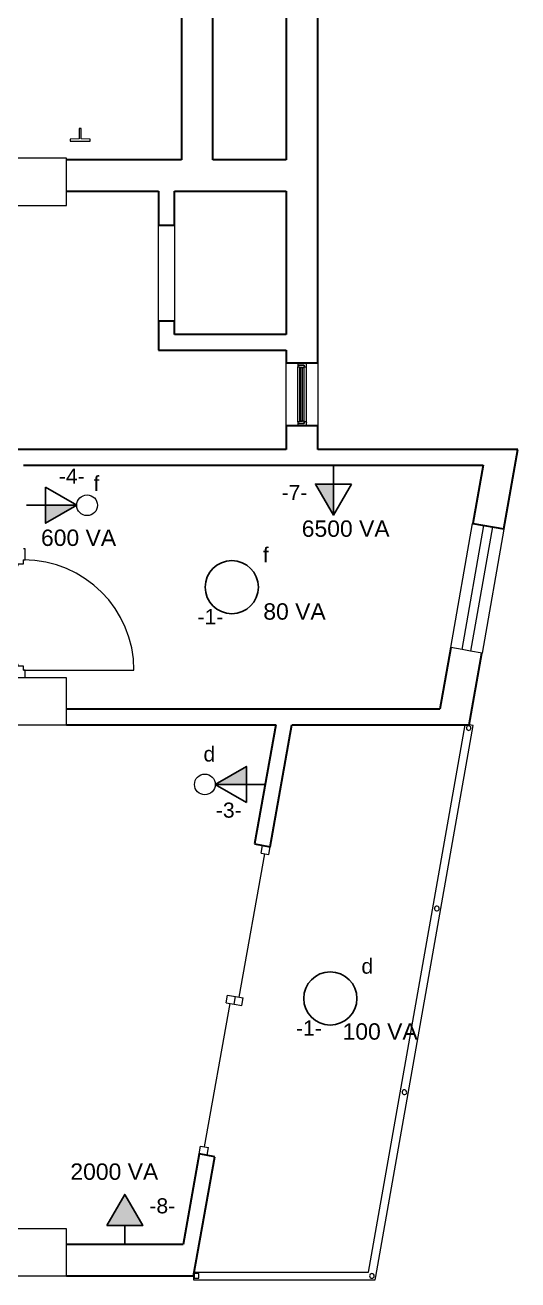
# Model space of a CAD drawing. Header units: metres. Extents: x -182 to 99, y 70 to 113.
# Drawn here: x 3.57 to 6.69, y 82.11 to 90.08 of the extents above; entities that cross this region are included whole.
import ezdxf

# ---------------------------------------------------------------- set-up
doc = ezdxf.new("R2010")
doc.units = ezdxf.units.M
doc.header["$LTSCALE"] = 0.01
doc.linetypes.add('Basculante', pattern=[0.003969, 0.002381, -0.001587])
for name, color, linetype, lineweight in [('A-DETL-GENF', 3, 'Basculante', 9), ('A-DOOR', 1, 'Continuous', 9), ('A-DOOR-FRAM', 1, 'Continuous', 13), ('A-DOOR-GLAZ', 1, 'Continuous', 13), ('A-EQPM', 6, 'Continuous', 9), ('A-FLOR-HRAL', 1, 'Continuous', 9), ('A-GENM', 6, 'Continuous', 9), ('A-GLAZ', 6, 'Continuous', 9), ('A-GLAZ-FRAM', 6, 'Continuous', 13), ('A-GLAZ-GLAS', 6, 'Continuous', 13), ('A-GLAZ-SILL', 1, 'Continuous', 9), ('A-WALL', 2, 'Continuous', 9), ('S-COLS', 6, 'Continuous', 9)]:
    doc.layers.add(name, color=color, linetype=linetype, lineweight=lineweight)
doc.layers.add('Elétrica', color=7, linetype='Continuous')
doc.layers.get('0').off()
doc.layers.get('A-EQPM').off()
doc.styles.add('Arial', font='arial.ttf', dxfattribs={"height": 0.29506})

# ---------------------------------------------------------------- blocks, each defined once
blk = doc.blocks.new('Puerta de 1 hoja - 70 x 210 cm-216926-Nivel 4')
at = {"layer": 'A-DOOR', "lineweight": 13}
blk.add_line((0.6169, 0.05), (0.6169, 0.75), dxfattribs=at)
blk.add_arc((0.6169, 0.05), 0.7, 90, 180, dxfattribs=at)
at = {"layer": 'A-DOOR-FRAM'}
for p, q in [((-0.0831, 0.06), (-0.1531, 0.06)), ((-0.1531, 0.06), (-0.1531, 0.05)), ((-0.0831, 0.05), (-0.0831, 0.06)), ((-0.0581, 0.05), (-0.0831, 0.05)), ((-0.0581, 0.015), (-0.0581, 0.05)), ((-0.0481, 0.015), (-0.0581, 0.015)), ((-0.0481, -0.05), (-0.0481, 0.015)), ((0.5919, 0.015), (0.5819, 0.015)), ((0.5819, 0.015), (0.5819, -0.05)), ((0.6169, 0.05), (0.5919, 0.05)), ((0.5919, 0.05), (0.5919, 0.015)), ((0.6654, 0.06), (0.6169, 0.06)), ((0.6169, 0.06), (0.6169, 0.05)), ((-0.1581, -0.05), (-0.1581, -0.06)), ((-0.1581, -0.06), (-0.0831, -0.06)), ((-0.0831, -0.06), (-0.0831, -0.05)), ((-0.0831, -0.05), (-0.0481, -0.05)), ((0.5819, -0.05), (0.6169, -0.05)), ((0.6169, -0.05), (0.6169, -0.06)), ((0.6169, -0.06), (0.6654, -0.06))]:
    blk.add_line(p, q, dxfattribs=at)
blk = doc.blocks.new('Barandilla - 30 mm-412618-Nivel 4')
at = {"layer": 'A-FLOR-HRAL'}
for p, q in [((0.015, 0.016), (-0.015, 0.016)), ((-0.015, 0.016), (-0.015, -0.014)), ((0.015, -0.014), (0.015, 0.016)), ((-0.015, -0.014), (0.015, -0.014))]:
    blk.add_line(p, q, dxfattribs=at)
blk = doc.blocks.new('Barandilla - 30 mm-412620-Nivel 4')
at = {"layer": 'A-FLOR-HRAL'}
for start, end in [(0, 180), (180, 360)]:
    blk.add_arc((0, 0), 0.015, start, end, dxfattribs=at)
blk = doc.blocks.new('Barandilla - Barandilla-448505-Nivel 4')
for name, p, rotation in [('Barandilla - 30 mm-412620-Nivel 4', (3.8259, -11.9134), 169.9999999999997), ('Barandilla - 30 mm-412620-Nivel 4', (3.6237, -13.0604), 169.9999999999997), ('Barandilla - 30 mm-412620-Nivel 4', (3.4179, -14.2271), 169.9999999999997), ('Barandilla - 30 mm-412618-Nivel 4', (2.0999, -15.3939), 89.99999999999977), ('Barandilla - 30 mm-412620-Nivel 4', (3.2122, -15.3939), 89.99999999999977)]:
    blk.add_blockref(name, p, dxfattribs=dict(rotation=rotation))
blk = doc.blocks.new('Tipo de barandal superior -  11-448509-Nivel 4')
at = {"layer": 'A-FLOR-HRAL'}
for p, q in [((3.1912, -15.3689), (3.804, -11.8937)), ((3.2368, -15.3982), (3.854, -11.8981)), ((3.854, -11.8981), (3.8294, -11.8937)), ((2.0844, -15.3689), (3.1912, -15.3689)), ((2.0799, -15.3939), (2.0799, -15.4189)), ((2.0799, -15.4189), (3.2122, -15.4189)), ((3.2122, -15.4189), (3.2332, -15.4189)), ((3.2332, -15.4189), (3.2368, -15.3982))]:
    blk.add_line(p, q, dxfattribs=at)
blk = doc.blocks.new('M_Deslizante-2 Paneles - 2000 x 2220 mm-440947-Nivel 4')
at = {"layer": 'A-DOOR-FRAM'}
for p, q in [((-1, 0.177), (-1, 0.127)), ((-1, 0.177), (-0.95, 0.177)), ((-0.95, 0.177), (-0.95, 0.127)), ((-0.0254, 0.177), (-0.0254, 0.127)), ((-0.0254, 0.177), (0.0254, 0.177)), ((0.0254, 0.177), (0.0254, 0.127)), ((-1, 0.127), (-0.95, 0.127)), ((-0.0254, 0.127), (-0.0254, 0.077)), ((-0.0254, 0.127), (0.0254, 0.127)), ((-0.0254, 0.127), (0.0254, 0.127)), ((0.0254, 0.127), (0.0254, 0.077)), ((0.9492, 0.127), (0.9492, 0.077)), ((0.9492, 0.127), (1, 0.127)), ((1, 0.127), (1, 0.077)), ((-0.0254, 0.077), (0.0254, 0.077)), ((0.9492, 0.077), (1, 0.077))]:
    blk.add_line(p, q, dxfattribs=at)
at = {"layer": 'A-DOOR-GLAZ'}
for p, q in [((-0.95, 0.152), (-0.0254, 0.152)), ((0.0254, 0.102), (0.9492, 0.102))]:
    blk.add_line(p, q, dxfattribs=at)
blk = doc.blocks.new('Pilar rectangular hormigón - 300 x 700 mm-506285-Nivel 4')
at = {"layer": 'S-COLS'}
for p, q in [((0.15, 0.35), (-0.15, 0.35)), ((-0.15, 0.35), (-0.15, -0.35)), ((0.15, -0.35), (0.15, 0.35)), ((-0.15, -0.35), (0.15, -0.35))]:
    blk.add_line(p, q, dxfattribs=at)
blk = doc.blocks.new('Pilar rectangular hormigón - 300 x 700 mm-553680-Nivel 4')
at = {"layer": 'S-COLS'}
for p, q in [((0.15, 0.35), (-0.15, 0.35)), ((-0.15, 0.35), (-0.15, -0.35)), ((0.15, -0.35), (0.15, 0.35)), ((-0.15, -0.35), (0.15, -0.35))]:
    blk.add_line(p, q, dxfattribs=at)
blk = doc.blocks.new('M_Hueco con cubrejuntas - 0610 x 0610 mm-378783-Nivel 4')
at = {"layer": 'A-GENM'}
for p, q in [((-0.3132, -0.05), (-0.3132, 0.05)), ((-0.3132, 0.05), (0.2968, 0.05)), ((0.2968, 0.05), (0.2968, -0.05)), ((0.2968, -0.05), (-0.3132, -0.05))]:
    blk.add_line(p, q, dxfattribs=at)
blk = doc.blocks.new('Ventana simple - 178 x 40 cm-520100-Nivel 4')
at = {"layer": 'A-GLAZ-FRAM'}
for p, q in [((-0.18, 0.035), (-0.2, 0.035)), ((-0.185, 0.02), (-0.185, -0.02)), ((-0.17, 0.02), (-0.185, 0.02)), ((-0.185, -0.02), (-0.185, 0.02)), ((-0.185, 0.02), (-0.175, 0.02)), ((-0.175, 0.02), (-0.175, 0.03)), ((-0.17, -0.01), (-0.17, 0.02)), ((0.185, 0.02), (0.17, 0.02)), ((0.17, 0.02), (0.17, -0.01)), ((0.175, 0.03), (0.175, 0.02)), ((0.175, 0.02), (0.185, 0.02)), ((0.2, 0.035), (0.18, 0.035)), ((0.185, -0.02), (0.185, 0.02)), ((0.185, 0.02), (0.185, -0.02)), ((-0.2, -0.02), (-0.185, -0.02)), ((-0.185, -0.02), (-0.175, -0.02)), ((-0.175, -0.02), (-0.175, -0.01)), ((-0.175, -0.01), (-0.17, -0.01)), ((0.17, -0.01), (0.175, -0.01)), ((0.175, -0.01), (0.175, -0.02)), ((0.175, -0.02), (0.185, -0.02)), ((0.185, -0.02), (0.2, -0.02))]:
    blk.add_line(p, q, dxfattribs=at)
at = {"layer": 'A-GLAZ-FRAM', "lineweight": 9}
for p, q in [((0.18, 0.035), (-0.18, 0.035)), ((0.17, 0.02), (-0.17, 0.02)), ((0.175, -0.02), (-0.175, -0.02)), ((-0.17, -0.01), (0.17, -0.01))]:
    blk.add_line(p, q, dxfattribs=at)
at = {"layer": 'A-GLAZ-FRAM'}
for centre, start, end in [((-0.18, 0.03), 360, 90), ((0.18, 0.03), 90, 180)]:
    blk.add_arc(centre, 0.005, start, end, dxfattribs=at)
at = {"layer": 'A-GLAZ-FRAM', "lineweight": 9}
for points, knots in [([(-0.1775, 0.0343), (-0.1776, 0.0344), (-0.1778, 0.0345), (-0.1782, 0.0347), (-0.1789, 0.0349), (-0.1796, 0.035), (-0.18, 0.035)], [0.6666667, 0.6666667, 0.6666667, 0.6666667, 0.7083333, 0.75, 0.8333333, 1, 1, 1, 1]), ([(-0.175, 0.03), (-0.175, 0.0304), (-0.1751, 0.0311), (-0.1754, 0.0319), (-0.1756, 0.0323), (-0.1757, 0.0325)], [0, 0, 0, 0, 0.1666667, 0.25, 0.3333333, 0.3333333, 0.3333333, 0.3333333]), ([(0.175, 0.03), (0.175, 0.0304), (0.1751, 0.0311), (0.1754, 0.0319), (0.1756, 0.0323), (0.1757, 0.0325)], [0, 0, 0, 0, 0.1666667, 0.25, 0.3333333, 0.3333333, 0.3333333, 0.3333333]), ([(0.1775, 0.0343), (0.1776, 0.0344), (0.1778, 0.0345), (0.1782, 0.0347), (0.1789, 0.0349), (0.1796, 0.035), (0.18, 0.035)], [0.6666667, 0.6666667, 0.6666667, 0.6666667, 0.7083333, 0.75, 0.8333333, 1, 1, 1, 1])]:
    blk.add_open_spline(points, degree=3, knots=knots, dxfattribs=at)
at = {"layer": 'A-GLAZ-GLAS'}
for p, q in [((0.17, 0.0099), (-0.17, 0.0099)), ((-0.17, 0.0099), (-0.17, -0.003)), ((0.17, -0.003), (0.17, 0.0099)), ((-0.17, -0.003), (0.17, -0.003))]:
    blk.add_line(p, q, dxfattribs=at)
at = {"layer": 'A-GLAZ-SILL'}
for p, q in [((-0.2, 0.1079), (0.2, 0.1079)), ((0.2, -0.0941), (-0.2, -0.0941))]:
    blk.add_line(p, q, dxfattribs=at)
blk = doc.blocks.new('Ventana simple - 25 x 80 cm-430068-Nivel 4')
at = {"layer": 'A-GLAZ-FRAM', "lineweight": 9}
for p, q in [((-0.4, 0.035), (0.4, 0.035)), ((-0.4, -0.02), (-0.4, 0.035)), ((0.4, 0.035), (0.4, -0.02)), ((0.4, -0.02), (-0.4, -0.02))]:
    blk.add_line(p, q, dxfattribs=at)
at = {"layer": 'A-GLAZ-SILL'}
for p, q in [((-0.4, 0.1079), (0.4, 0.1079)), ((-0.4, 0.035), (-0.4, 0.1079)), ((0.4, 0.1079), (0.4, 0.035)), ((-0.4, -0.0941), (-0.4, -0.02)), ((0.4, -0.02), (0.4, -0.0941)), ((0.4, -0.0941), (-0.4, -0.0941))]:
    blk.add_line(p, q, dxfattribs=at)
blk = doc.blocks.new('M_Ascensor eléctrico-4 personas basado en muro - Tipo 1-551923-Nivel 4')
at = {"layer": 'A-DETL-GENF', "linetype": 'Continuous'}
for p, q in [((-0.513, -0.624), (-0.513, -0.751)), ((-0.5, -0.624), (-0.513, -0.624)), ((-0.4971, -0.6813), (-0.5, -0.624)), ((0.7471, -0.6813), (0.75, -0.624)), ((0.75, -0.624), (0.763, -0.624)), ((0.763, -0.624), (0.763, -0.751)), ((-0.5, -0.751), (-0.497, -0.6938)), ((-0.432, -0.6813), (-0.4971, -0.6813)), ((-0.497, -0.6938), (-0.432, -0.6938)), ((-0.432, -0.6938), (-0.432, -0.6813)), ((0.682, -0.6938), (0.682, -0.6813)), ((0.682, -0.6813), (0.7471, -0.6813)), ((0.747, -0.6938), (0.682, -0.6938)), ((0.75, -0.751), (0.747, -0.6938)), ((-0.513, -0.751), (-0.5, -0.751)), ((0.763, -0.751), (0.75, -0.751))]:
    blk.add_line(p, q, dxfattribs=at)

msp = doc.modelspace()

# ---------------------------------------------------------------- hatches: boundary and pattern name
at = {"layer": 'Elétrica'}
for points in [[(5.5213, 86.9683), (5.5213, 87.1661), (5.4071, 87.1661)], [(3.8926, 87.0309), (3.6948, 87.0309), (3.6948, 86.9168)], [(4.7712, 85.2579), (4.969, 85.2579), (4.969, 85.3721)]]:
    msp.add_hatch(color=256, dxfattribs=at).paths.add_polyline_path(points)
at = {"layer": 'Elétrica', "ltscale": 0.5}
h = msp.add_hatch(color=0, dxfattribs=at)
h.set_gradient(color1=(255, 255, 255), tint=1)
h.paths.add_polyline_path([(4.1972, 82.6534), (4.083, 82.4557), (4.3113, 82.4557)])

# ---------------------------------------------------------------- linework, layer by layer
at = {"layer": 'A-WALL', "color": 7, "lineweight": 35}
for p, q in [((5.422, 87.9359), (5.422, 91.0859)), ((4.557, 90.7359), (4.557, 89.2259)), ((4.757, 89.2259), (4.757, 90.7359)), ((5.222, 90.7359), (5.222, 89.2259)), ((4.557, 89.2259), (3.8271, 89.2259)), ((5.222, 89.2259), (4.757, 89.2259)), ((3.8271, 89.0259), (4.412, 89.0259)), ((4.412, 89.0259), (4.412, 88.8109)), ((4.512, 88.8109), (4.512, 89.0259)), ((4.512, 89.0259), (5.222, 89.0259)), ((5.222, 89.0259), (5.222, 88.1159)), ((4.412, 88.8109), (4.512, 88.8109)), ((4.412, 88.2009), (4.412, 88.0159)), ((4.512, 88.2009), (4.412, 88.2009)), ((4.512, 88.1159), (4.512, 88.2009)), ((5.222, 88.1159), (4.512, 88.1159)), ((4.412, 88.0159), (5.222, 88.0159)), ((5.222, 88.0159), (5.222, 87.9359)), ((5.222, 87.9359), (5.422, 87.9359)), ((5.222, 87.5359), (5.222, 87.3859)), ((5.422, 87.5359), (5.222, 87.5359)), ((5.422, 87.3859), (5.422, 87.5359)), ((5.222, 87.3859), (1.1271, 87.3859)), ((6.6911, 87.3859), (5.422, 87.3859)), ((6.6021, 86.881), (6.6911, 87.3859)), ((3.5557, 87.2859), (6.4704, 87.2859)), ((6.4704, 87.2859), (6.4051, 86.9157)), ((6.4051, 86.9157), (6.6021, 86.881)), ((6.2661, 86.1274), (6.1971, 85.7359)), ((6.3825, 85.6359), (6.4631, 86.0927)), ((6.1971, 85.7359), (3.8271, 85.7359)), ((3.8271, 85.6359), (5.1564, 85.6359)), ((5.1564, 85.6359), (5.0214, 84.8798)), ((5.1198, 84.8622), (5.2579, 85.6359)), ((5.2579, 85.6359), (6.3825, 85.6359)), ((5.0214, 84.8798), (5.1198, 84.8622)), ((4.6699, 82.9109), (4.5672, 82.3358)), ((4.6331, 82.1358), (4.7683, 82.8934)), ((4.7683, 82.8934), (4.6699, 82.9109)), ((4.5672, 82.3358), (3.8271, 82.3358)), ((3.8271, 82.1358), (4.6331, 82.1358))]:
    msp.add_line(p, q, dxfattribs=at)
at = {"layer": 'A-WALL', "color": 7}
for p, q in [((4.412, 88.2009), (4.412, 88.8109)), ((4.512, 88.8109), (4.512, 88.2009))]:
    msp.add_line(p, q, dxfattribs=at)
at = {"layer": 'Elétrica'}
for p, q in [((5.5213, 87.2859), (5.5213, 87.1661)), ((5.5213, 87.1661), (5.5213, 86.9683)), ((3.575, 87.0309), (3.8926, 87.0309)), ((5.0889, 85.2579), (4.7712, 85.2579)), ((4.1972, 82.3358), (4.1972, 82.4557))]:
    msp.add_line(p, q, dxfattribs=at)
for points in [[(3.6948, 87.1451), (3.8926, 87.0309), (3.6948, 86.9168)], [(5.6355, 87.1661), (5.5213, 86.9683), (5.4071, 87.1661)], [(4.969, 85.1437), (4.7712, 85.2579), (4.969, 85.3721)], [(4.083, 82.4557), (4.1972, 82.6534), (4.3113, 82.4557)]]:
    msp.add_lwpolyline(points, close=True, dxfattribs=at)
at = {"layer": 'Elétrica', "lineweight": 20}
for centre in [(3.9584, 87.0309), (4.7054, 85.2579)]:
    msp.add_circle(centre, 0.0658, dxfattribs=at)
at = {"layer": 'Elétrica'}
for centre in [(4.8764, 86.5109), (5.5012, 83.8984)]:
    msp.add_circle(centre, 0.1688, dxfattribs=at)

# ---------------------------------------------------------------- block references
at = {"layer": 'A-DOOR'}
for name, p, rotation in [('Puerta de 1 hoja - 70 x 210 cm-216926-Nivel 4', (3.5057, 86.6013), 269.9999999999999), ('M_Deslizante-2 Paneles - 2000 x 2220 mm-440947-Nivel 4', (5.0199, 83.8643), 79.87747997241945)]:
    msp.add_blockref(name, p, dxfattribs=dict(at, rotation=rotation))
at = {"layer": 'A-EQPM', "rotation": 89.9999999999999}
msp.add_blockref('M_Ascensor eléctrico-4 personas basado en muro - Tipo 1-551923-Nivel 4', (3.2271, 89.8559), dxfattribs=at)
at = {"layer": 'A-FLOR-HRAL'}
for name in ['Tipo de barandal superior -  11-448509-Nivel 4', 'Barandilla - Barandilla-448505-Nivel 4']:
    msp.add_blockref(name, (2.5531, 97.5297), dxfattribs=at)
at = {"layer": 'A-GENM', "rotation": 269.9999999999999}
msp.add_blockref('M_Hueco con cubrejuntas - 0610 x 0610 mm-378783-Nivel 4', (4.462, 88.4978), dxfattribs=at)
at = {"layer": 'A-GLAZ'}
for name, p, rotation in [('Ventana simple - 178 x 40 cm-520100-Nivel 4', (5.3152, 87.7359), 269.9999999999999), ('Ventana simple - 25 x 80 cm-430068-Nivel 4', (6.4408, 86.5028), 79.99999999999994)]:
    msp.add_blockref(name, p, dxfattribs=dict(at, rotation=rotation))
at = {"layer": 'S-COLS'}
for name, p, rotation in [('Pilar rectangular hormigón - 300 x 700 mm-506285-Nivel 4', (3.4771, 89.0859), 89.99999999999945), ('Pilar rectangular hormigón - 300 x 700 mm-506285-Nivel 4', (3.4771, 85.7859), 89.99999999999945), ('Pilar rectangular hormigón - 300 x 700 mm-553680-Nivel 4', (3.4771, 82.2858), 269.9999999999996)]:
    msp.add_blockref(name, p, dxfattribs=dict(at, rotation=rotation))

# ---------------------------------------------------------------- texts
at = {"layer": 'Elétrica', "lineweight": 20, "style": 'Arial'}
for s, height, p in [('-4-', 0.09589, (3.7794, 87.1683)), ('-7-', 0.09589, (5.1923, 87.0644)), ('f', 0.0959, (5.0738, 86.6684)), ('-1-', 0.09589, (4.6588, 86.2755)), ('d', 0.0959, (4.6967, 85.4036)), ('-3-', 0.09589, (4.7754, 85.0468)), ('d', 0.0959, (5.6986, 84.0558)), ('-1-', 0.09589, (5.2835, 83.6629)), ('-8-', 0.09589, (4.3536, 82.5335))]:
    msp.add_text(s, height=height, dxfattribs=at).set_placement(p)
at = {"layer": 'Elétrica', "lineweight": 20, "width": 0.595396, "attachment_point": 8, "style": 'Arial'}
for s, insert, char_height in [('{\\H0.0275x;\\P}f', (4.018, 87.1219), 0.095887), ('{\\H0.0275x;\\P\\P}600 VA', (3.9043, 86.7712), 0.104025), ('{\\H0.0275x;\\P\\P}6500 VA', (5.5988, 86.8294), 0.104025), ('{\\H0.0275x;\\P\\P}80 VA', (5.2742, 86.303), 0.104025), ('{\\H0.0275x;\\P\\P}100 VA', (5.8174, 83.6352), 0.104025), ('{\\H0.0275x;\\P\\P}2000 VA', (4.131, 82.745), 0.104025)]:
    msp.add_mtext(s, dxfattribs=dict(at, insert=insert, char_height=char_height))

doc.saveas('drawing.dxf')
